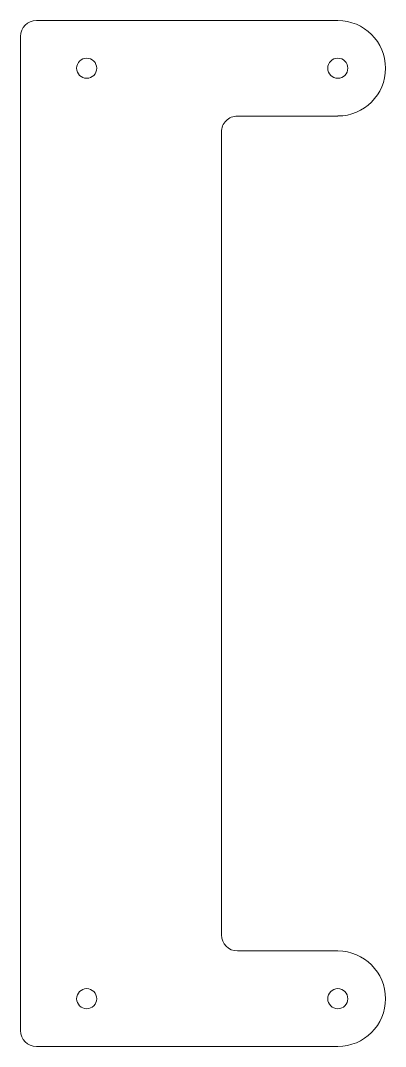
# Model space of a CAD drawing. Header units: millimetres. Extents: x -3 to 69, y 0 to 204.
import ezdxf

# ---------------------------------------------------------------- set-up
doc = ezdxf.new("R2010")
doc.units = ezdxf.units.MM
doc.layers.get('0').update_dxf_attribs({"linetype": 'CONTINUOUS', "lineweight": 0})

msp = doc.modelspace()

# ---------------------------------------------------------------- linework, layer by layer
for p, q in [((10, 203.99), (0, 203.99)), ((60, 203.99), (10, 203.99)), ((-3.17, 185), (-3.17, 200.82)), ((-3.17, 18.99), (-3.17, 185)), ((60, 185), (40, 185)), ((36.83, 22.17), (36.83, 181.82)), ((-3.17, 3.17), (-3.17, 18.99)), ((60, 18.99), (40, 18.99)), ((10, 0), (0, 0)), ((60, 0), (10, 0))]:
    msp.add_line(p, q)
for centre in [(10, 194.5), (60, 194.5), (10, 9.5), (60, 9.5)]:
    msp.add_circle(centre, 2)
for centre, radius, start, end in [((0, 200.82), 3.17, 90, 180), ((60, 194.5), 9.49, 270, 90), ((40, 181.82), 3.17, 89.9994, 180), ((40, 22.17), 3.17, 180, 270), ((60, 9.5), 9.49, 270, 90), ((0, 3.17), 3.17, 180, 270)]:
    msp.add_arc(centre, radius, start, end)

doc.saveas('drawing.dxf')
